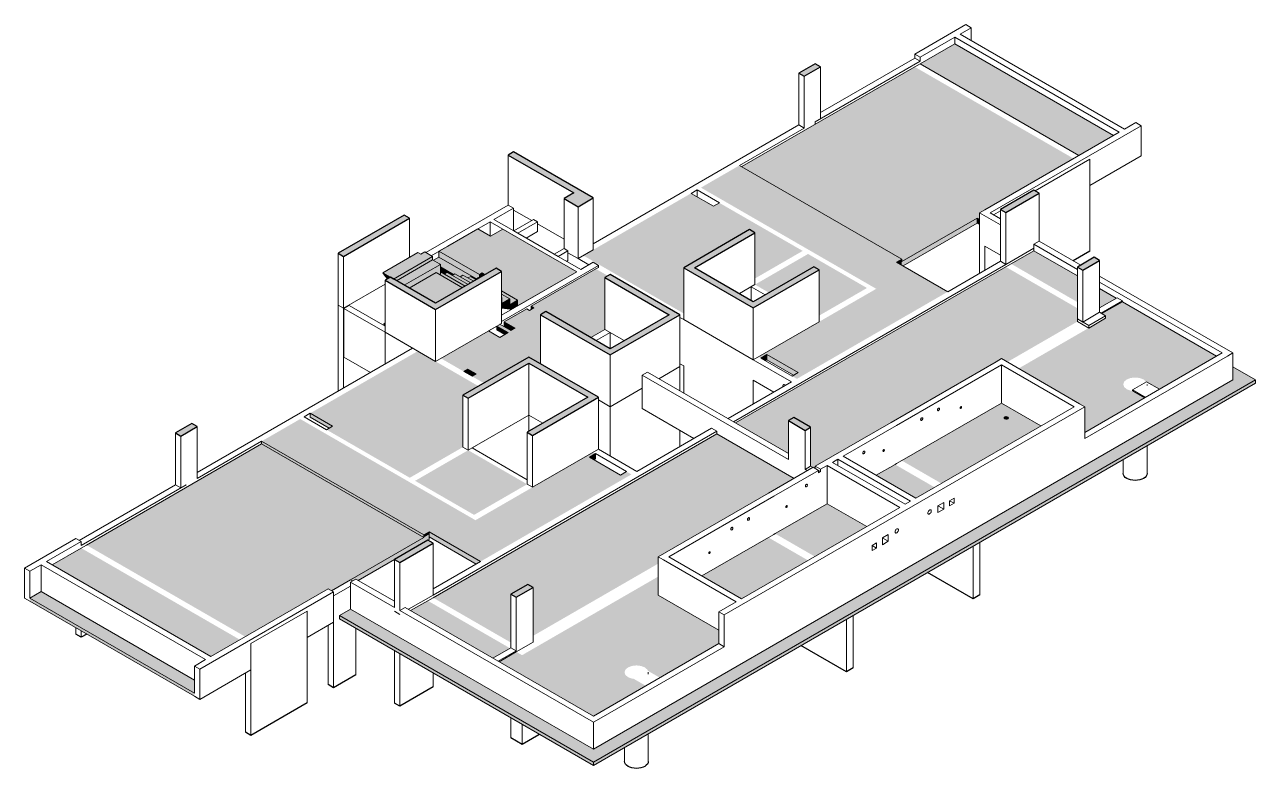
# Model space of a CAD drawing. Header units: centimetres. Extents: x -1475 to 26323, y -1238 to 84208.
# Drawn here: x -1475 to 1626, y 66944 to 68818 of the extents above; entities that cross this region are included whole.
import ezdxf

# ---------------------------------------------------------------- set-up
doc = ezdxf.new("R2010")
doc.units = ezdxf.units.CM
for name, color, linetype, lineweight in [('A-FLOR', 7, 'Continuous', 9), ('S-BEAM', 7, 'Continuous', 9), ('S-COLS', 7, 'Continuous', 9), ('S-STRS', 7, 'Continuous', 9)]:
    doc.layers.add(name, color=color, linetype=linetype, lineweight=lineweight)

msp = doc.modelspace()

# ---------------------------------------------------------------- hatches: boundary and pattern name
at = {"layer": 'A-FLOR', "true_color": 0xbfbfbf}
for points in [[(1181.05, 68488.04), (1268.37, 68538.46), (868.15, 68769.53), (780.82, 68719.11), (1107.86, 68530.29)], [(734.86, 68220.64), (925.07, 68330.45), (930.73, 68327.19), (930.73, 68343.52), (1167.61, 68480.28), (767.39, 68711.35), (331.81, 68459.87), (734.86, 68227.17)], [(470.76, 67925.27), (850.83, 68144.7), (721.43, 68219.41), (734.86, 68227.17), (326.15, 68463.14), (228.93, 68407), (670.51, 68152.05), (374.24, 67981), (380.07, 67977.62), (395.17, 67986.34), (473.57, 67941.07), (458.48, 67932.36), (470.41, 67925.47)], [(185.44, 68090), (185.44, 68205.31), (351.61, 68301.25), (365.04, 68293.49), (365.04, 68178.18), (485.25, 68247.58), (275.45, 68368.5), (260.62, 68359.93), (204.01, 68392.62), (-67.35, 68235.95), (175.54, 68095.71)], [(738.4, 68209.61), (925.07, 68317.39), (925.07, 68330.45), (734.86, 68220.64), (734.86, 68214.1), (732.74, 68212.88), (734.86, 68211.65)], [(930.73, 68314.13), (930.73, 68327.19), (925.07, 68330.45), (925.07, 68317.39)], [(526.97, 68084.69), (647.18, 68154.09), (498.69, 68239.82), (365.04, 68162.67), (400.24, 68142.35), (513.54, 68207.76), (526.97, 68199.82), (526.97, 68122.59)], [(732.74, 68212.88), (734.86, 68214.1), (734.86, 68227.17), (721.43, 68219.41), (731.33, 68213.7)], [(-318.18, 67914.54), (-204.88, 67979.96), (-175.19, 67962.81), (-175.19, 68086.92), (-161.66, 68094.62), (-48.45, 68029.26), (-13.26, 68049.58), (-13.26, 68180.41), (-5.64, 68184.8), (-35.89, 68202.27), (-199.23, 68107.96), (-192.16, 68103.88), (-202.76, 68097.75), (-209.83, 68101.84), (-266.87, 68068.63), (-239.53, 68052.85), (-250.14, 68046.72), (-277.72, 68062.64), (-285.15, 68058.35), (-256.86, 68042.02), (-278.08, 68029.78), (-306.36, 68046.11), (-426.21, 67976.91), (-368.93, 67943.84), (-358.33, 67949.97), (-337.11, 67937.72), (-347.72, 67931.6), (-321.56, 67916.49)], [(517.07, 67699.3), (517.07, 67705.43), (985.88, 67976.1), (1000.73, 67967.52), (1177.51, 68069.58), (1177.51, 68103.06), (997.2, 68207.16), (316.25, 67814.02), (449.19, 67737.6), (449.19, 67819.92), (462.62, 67827.68), (505.05, 67803.19), (505.05, 67705.02), (510.71, 67701.75), (511.77, 67702.36), (513.89, 67701.14)], [(-199.23, 68099.8), (-192.16, 68103.88), (-199.23, 68107.96), (-199.23, 68103.88)], [(-248.02, 68047.95), (-239.53, 68052.85), (-267.11, 68068.51), (-267.11, 68058.97), (-248.22, 68048.06)], [(-265.35, 68037.13), (-256.86, 68042.02), (-285.15, 68058.35), (-285.15, 68048.56), (-273.47, 68041.82)], [(-504.7, 67676.03), (-371.05, 67753.19), (-371.05, 67884.02), (-331.62, 67906.79), (-484.55, 67995.08), (-755.91, 67838.41), (-699.3, 67805.72), (-714.31, 67797.06), (-512.56, 67680.57)], [(391.39, 67971.09), (395.17, 67973.27), (395.17, 67986.34), (380.07, 67977.62), (387.67, 67973.24)], [(462.26, 67934.54), (473.57, 67941.07), (395.17, 67986.03), (395.23, 67973.24), (461.88, 67934.76)], [(-42.25, 66959.56), (1625.82, 67922.62), (1569.25, 67955.28), (1569.25, 67922.62), (-42.25, 66992.22), (-653.9, 67345.35), (-682.18, 67329.02), (-69.9, 66975.52)], [(-360.45, 67938.95), (-358.33, 67940.17), (-358.33, 67949.97), (-368.93, 67943.84)], [(-345.6, 67932.82), (-337.11, 67937.72), (-358.33, 67949.97), (-358.33, 67940.17), (-347.72, 67934.05)], [(-42.25, 66951.39), (1625.82, 67914.45), (1625.82, 67922.62), (-42.25, 66959.56)], [(-326.51, 67464.97), (53.56, 67684.4), (41.29, 67691.49), (26.2, 67682.78), (-52.21, 67728.04), (-37.12, 67736.76), (-42.96, 67740.13), (-339.23, 67569.07), (-780.82, 67824.02), (-878.05, 67767.89), (-469.7, 67532.13), (-456.26, 67539.88), (-339.23, 67472.32)], [(-707.78, 67800.83), (-699.3, 67805.72), (-755.91, 67838.41), (-755.91, 67828.61), (-714.31, 67804.6)], [(998.12, 67823.91), (1000.74, 67824.32), (1001.82, 67824.8), (1001.82, 67829.08), (999.48, 67829.86), (996.77, 67829.86), (994.42, 67829.08), (993.06, 67827.72), (993.06, 67826.15), (994.42, 67824.8), (996.77, 67824.02), (997.42, 67823.97)], [(1001.82, 67824.8), (1003.18, 67826.15), (1003.18, 67827.72), (1001.82, 67829.08), (1001.82, 67825.43)], [(-919.06, 67275.54), (-710.47, 67395.98), (-701.98, 67391.08), (-659.55, 67415.57), (-659.91, 67415.78), (-469.7, 67525.59), (-878.05, 67761.36), (-1319.28, 67506.61), (-1005.68, 67325.55)], [(-469.7, 67525.59), (-469.7, 67532.13), (-878.05, 67767.89), (-878.05, 67761.36), (-481.01, 67532.13)], [(-250.14, 67260.85), (-250.14, 67382.69), (-207.71, 67407.19), (-194.28, 67399.43), (-194.28, 67277.58), (121.09, 67459.66), (121.09, 67476.81), (463.33, 67674.4), (268.88, 67786.67), (-446.01, 67373.93), (-275.69, 67275.6)], [(-342.77, 67582.54), (-209.13, 67659.7), (-357.62, 67745.44), (-491.26, 67668.28), (-344.59, 67583.6)], [(-40.9, 67721.51), (-37.12, 67723.69), (-37.12, 67736.76), (-52.21, 67728.04), (-41.87, 67722.08)], [(-659.55, 67415.57), (-653.9, 67418.84), (-648.95, 67415.98), (-640.46, 67420.88), (-634.45, 67417.41), (-543.59, 67469.87), (-543.59, 67470.46), (-459.44, 67519.05), (-458.93, 67518.75), (-456.26, 67520.29), (-456.26, 67533.35), (-659.91, 67415.78)], [(-469.7, 67525.59), (-456.26, 67533.35), (-456.26, 67539.88), (-469.7, 67532.13)], [(-337.82, 67458.44), (-326.51, 67464.97), (-456.26, 67539.88), (-456.26, 67526.82), (-349.13, 67464.97)], [(-1005.68, 67225.53), (-932.5, 67267.79), (-1332.72, 67498.85), (-1405.91, 67456.6), (-1012.06, 67229.22)], [(-1047.4, 67133.68), (-1047.4, 67166.34), (-1433.48, 67389.24), (-1461.77, 67372.91), (-1075.69, 67150.01)], [(-1047.4, 67125.51), (-1047.4, 67133.68), (-1461.77, 67372.91), (-1461.77, 67364.74), (-1061.54, 67133.68)], [(-295.39, 67221.65), (-252.26, 67246.56), (-459.44, 67366.17), (-502.58, 67341.27), (-297.39, 67222.81)], [(-42.25, 66951.39), (-42.25, 66959.56), (-682.18, 67329.02), (-682.18, 67320.86), (-56.39, 66959.56)]]:
    msp.add_hatch(color=9, dxfattribs=at).paths.add_polyline_path(points, flags=0)
h = msp.add_hatch(color=9, dxfattribs=at)
h.paths.add_polyline_path([(1233.37, 68104.29), (1275.09, 68128.37), (1233.37, 68152.46), (1233.37, 68110.91)], flags=0)
h.paths.add_polyline_path([(1177.51, 68118.57), (1177.51, 68184.71), (1067.58, 68247.8), (1010.63, 68214.92), (1170.55, 68122.59)], flags=0)
h = msp.add_hatch(color=9, dxfattribs=at)
h.paths.add_polyline_path([(834.56, 67661.74), (1085.59, 67806.67), (985.88, 67864.24), (734.86, 67719.31), (831.48, 67663.53)], flags=0)
h.paths.add_polyline_path([(1195.89, 67790.34), (1346.51, 67877.3), (1316.03, 67894.85), (1311.34, 67895.39), (1301.61, 67899.14), (1295.08, 67904.84), (1292.82, 67911.39), (1295.1, 67918.02), (1301.61, 67923.64), (1311.34, 67927.39), (1323.51, 67928.63), (1334.3, 67927.39), (1344.03, 67923.64), (1350.65, 67917.7), (1350.89, 67917.35), (1351.49, 67917.7), (1383.98, 67898.94), (1528.23, 67982.22), (1290.65, 68119.39), (1239.03, 68089.59), (1248.22, 68084.09), (1248.22, 68077.75), (1029.02, 67951.19), (1195.89, 67854.85), (1195.89, 67814.6)], flags=0)
h.paths.add_polyline_path([(998.12, 67823.91), (995.5, 67824.32), (993.58, 67825.43), (992.88, 67826.94), (993.58, 67828.45), (995.5, 67829.56), (998.12, 67829.96), (1000.74, 67829.56), (1002.66, 67828.45), (1003.36, 67826.94), (1002.66, 67825.43), (1000.74, 67824.32), (999.48, 67824.02)], flags=0)
h = msp.add_hatch(color=9, dxfattribs=at)
h.paths.add_polyline_path([(826.08, 67603.77), (827.49, 67604.59), (827.49, 67606.22), (826.08, 67605.41), (826.08, 67604.59)], flags=0)
h.paths.add_polyline_path([(770.22, 67624.59), (817.59, 67651.95), (717.89, 67709.51), (670.51, 67682.16), (769.03, 67625.28)], flags=0)
h = msp.add_hatch(color=9, dxfattribs=at)
h.paths.add_polyline_path([(515.66, 67477.62), (646.47, 67553.15), (546.77, 67610.71), (415.96, 67535.19), (498.84, 67487.33)], flags=0)
h.paths.add_polyline_path([(686.07, 67522.94), (687.48, 67523.75), (687.48, 67525.39), (686.07, 67524.57), (686.07, 67523.59)], flags=0)
h = msp.add_hatch(color=9, dxfattribs=at)
h.paths.add_polyline_path([(-42.25, 67075.5), (89.98, 67151.84), (59.61, 67169.38), (54.81, 67169.93), (45.08, 67173.68), (38.57, 67179.3), (36.29, 67185.93), (38.57, 67192.56), (45.08, 67198.18), (54.81, 67201.93), (66.29, 67203.25), (77.77, 67201.93), (87.5, 67198.18), (94.01, 67192.56), (94.96, 67189.79), (125.33, 67172.26), (274.16, 67258.18), (274.16, 67292.09), (121.09, 67380.46), (121.09, 67427), (-221.85, 67229), (-236.7, 67237.57), (-279.84, 67212.67), (-69.9, 67091.46)], flags=0)
h.paths.add_polyline_path([(331.1, 67371.07), (498.69, 67467.83), (398.99, 67525.39), (231.4, 67428.63), (324.5, 67374.89)], flags=0)
at = {"layer": 'S-COLS', "true_color": 0x8080ff}
for points in [[(488.79, 68687.86), (529.8, 68711.54), (516.04, 68719.11), (475.35, 68695.62)], [(-80.79, 68359.02), (-42.6, 68381.06), (-243.07, 68496.8), (-256.5, 68489.04), (-91.39, 68393.72), (-116.14, 68379.43), (-83.97, 68360.85)], [(997.2, 68344.52), (1081.34, 68393.1), (1067.58, 68400.67), (983.76, 68352.28), (993.79, 68346.49)], [(-671.57, 68233.89), (-505.4, 68329.83), (-518.84, 68337.58), (-685.01, 68241.64)], [(360.8, 68104.07), (526.97, 68200), (513.54, 68207.76), (360.8, 68119.58), (212.31, 68205.31), (365.04, 68293.49), (351.61, 68301.25), (185.44, 68205.31), (355.14, 68107.33)], [(1190.94, 68199.19), (1233.37, 68223.68), (1219.94, 68231.44), (1177.51, 68206.94)], [(-439.64, 68099.98), (-273.47, 68195.92), (-286.91, 68203.68), (-439.64, 68115.5), (-553.49, 68181.22), (-566.92, 68173.47), (-453.08, 68107.74)], [(0.18, 67985.67), (175.54, 68086.92), (0.18, 68188.16), (-13.26, 68180.41), (148.67, 68086.92), (0.18, 68001.19), (-161.75, 68094.68), (-175.19, 68086.92), (-13.26, 67993.43)], [(-195.69, 67782.77), (-29.52, 67878.71), (-204.88, 67979.96), (-371.05, 67884.02), (-357.62, 67876.26), (-204.88, 67964.44), (-56.39, 67878.71), (-209.13, 67790.53), (-204.88, 67788.08)], [(491.62, 67795.43), (505.05, 67803.19), (462.62, 67827.68), (449.19, 67819.92), (462.62, 67812.17)], [(-1081.7, 67781.14), (-1040.68, 67804.82), (-1054.12, 67812.58), (-1095.13, 67788.9)], [(-530.15, 67462.71), (-446.01, 67511.29), (-459.44, 67519.05), (-543.59, 67470.46), (-543.07, 67470.17)], [(-236.7, 67374.93), (-194.28, 67399.43), (-207.71, 67407.19), (-250.14, 67382.69), (-246.28, 67380.46)]]:
    msp.add_hatch(color=171, dxfattribs=at).paths.add_polyline_path(points, flags=0)
at = {"layer": 'S-STRS', "true_color": 0xff8040}
for points in [[(-233.17, 68108.78), (-83.97, 68194.92), (-270.65, 68302.69), (-301.4, 68284.94), (-333.22, 68303.31), (-431.16, 68246.76), (-329.34, 68187.98), (-322.26, 68192.06), (-314.65, 68187.66), (-286.91, 68203.68), (-273.47, 68195.92), (-273.47, 68146.74), (-233.17, 68123.47), (-233.17, 68113.42)], [(-538.48, 68172.56), (-447.42, 68225.13), (-447.42, 68233.48), (-545.71, 68176.73), (-540.05, 68173.47)], [(-518.68, 68161.13), (-427.62, 68213.7), (-447.42, 68225.13), (-538.48, 68172.56), (-520.89, 68162.41)], [(-338.53, 68176.14), (-336.41, 68177.36), (-431.16, 68232.07), (-445.3, 68223.9), (-427.62, 68213.7), (-427.62, 68207.16), (-394.39, 68187.98), (-390.85, 68190.02), (-378.13, 68182.67), (-371.05, 68186.75), (-358.33, 68179.4), (-351.26, 68183.49), (-342.06, 68178.18)], [(-336.41, 68177.36), (-331.46, 68180.22), (-329.34, 68179.18), (-329.34, 68187.98), (-431.16, 68246.76), (-431.16, 68232.07), (-337.82, 68178.18)], [(-565.51, 68182.86), (-565.51, 68188.16), (-572.65, 68192.29), (-566.92, 68184.73)], [(-505.95, 68153.78), (-438.23, 68192.88), (-429.74, 68187.98), (-427.62, 68189.2), (-427.62, 68213.7), (-518.68, 68161.13)], [(-439.64, 68115.5), (-371.92, 68154.59), (-438.23, 68192.88), (-505.95, 68153.78), (-451.94, 68122.59)], [(-371.92, 68154.59), (-364.85, 68158.68), (-427.62, 68194.7), (-427.62, 68189.2), (-429.74, 68187.98), (-374.25, 68155.94)], [(-397.92, 68185.94), (-394.39, 68187.98), (-427.62, 68207.16), (-427.62, 68194.92), (-417.72, 68189.2), (-410.65, 68193.28), (-399.34, 68186.75)], [(-364.85, 68158.68), (-357.78, 68162.76), (-410.65, 68193.28), (-417.72, 68189.2), (-374.25, 68164.1)], [(-329.34, 68179.18), (-322.26, 68183.49), (-322.26, 68192.06), (-329.34, 68187.98), (-329.34, 68179.89)], [(-322.26, 68183.27), (-314.65, 68187.66), (-322.26, 68192.06), (-322.26, 68183.49)], [(-560.99, 68176.89), (-553.49, 68181.22), (-565.51, 68188.16), (-565.51, 68182.86), (-564.27, 68181.22)], [(-357.78, 68162.76), (-350.71, 68166.84), (-390.85, 68190.02), (-397.92, 68185.94), (-374.25, 68172.27)], [(-272.77, 68103.66), (-272.77, 68130.01), (-273.47, 68129.6), (-273.47, 68103.78)], [(-252.97, 68100.39), (-252.97, 68126.74), (-272.77, 68115.31), (-272.77, 68103.66), (-256.5, 68100.98)], [(-248.86, 68099.72), (-233.17, 68108.78), (-233.17, 68123.47), (-252.97, 68112.04), (-252.97, 68100.39)], [(-566.92, 68062.24), (-567.26, 68065.31), (-569.75, 68063.87), (-567.26, 68062.43)], [(-566.92, 68058.15), (-567.26, 68062.43), (-569.75, 68063.87), (-569.75, 68059.79), (-567.26, 68058.35)]]:
    msp.add_hatch(color=11, dxfattribs=at).paths.add_polyline_path(points, flags=0)
at = {"layer": 'S-STRS', "true_color": 0xff80ff}
for points in [[(-565.51, 68188.16), (-477.12, 68239.2), (-484.26, 68243.32), (-572.65, 68192.29), (-566.92, 68188.98)], [(-545.71, 68176.73), (-447.76, 68233.67), (-467.22, 68244.91), (-565.51, 68188.16), (-553.49, 68181.22)]]:
    msp.add_hatch(color=211, dxfattribs=at).paths.add_polyline_path(points, flags=0)
at = {"layer": 'S-STRS', "true_color": 0xff8040}
h = msp.add_hatch(color=11, dxfattribs=at)
h.paths.add_polyline_path([(-273.47, 68129.6), (-272.77, 68130.01), (-273.47, 68130.41)], flags=0)
h.paths.add_polyline_path([(-350.71, 68166.84), (-343.64, 68170.92), (-371.05, 68186.75), (-378.13, 68182.67), (-351.96, 68167.56)], flags=0)
h = msp.add_hatch(color=11, dxfattribs=at)
h.paths.add_polyline_path([(-272.77, 68115.31), (-252.97, 68126.74), (-273.47, 68138.58), (-273.47, 68130.41), (-272.77, 68130.01), (-272.77, 68122.59)], flags=0)
h.paths.add_polyline_path([(-343.64, 68170.92), (-336.57, 68175.01), (-351.26, 68183.49), (-358.33, 68179.4), (-351.96, 68175.73)], flags=0)
h = msp.add_hatch(color=11, dxfattribs=at)
h.paths.add_polyline_path([(-252.97, 68112.04), (-233.17, 68123.47), (-273.47, 68146.74), (-273.47, 68138.58), (-252.97, 68126.74), (-252.97, 68122.59)], flags=0)
h.paths.add_polyline_path([(-336.57, 68175.01), (-329.5, 68179.09), (-331.46, 68180.22), (-338.53, 68176.14)], flags=0)

# ---------------------------------------------------------------- linework, layer by layer
at = {"layer": 'A-FLOR'}
for p, q in [((868.15, 68769.53), (780.82, 68719.11)), ((1268.37, 68538.46), (868.15, 68769.53)), ((767.39, 68711.35), (331.81, 68459.87)), ((734.86, 68227.17), (326.15, 68463.14)), ((260.62, 68359.93), (204.01, 68392.62)), ((275.64, 68368.6), (260.62, 68359.93)), ((734.86, 68220.64), (925.07, 68330.45)), ((925.07, 68317.39), (738.4, 68209.61)), ((925.07, 68330.45), (930.73, 68327.19)), ((925.07, 68330.45), (925.07, 68317.39)), ((930.73, 68314.13), (925.07, 68317.39)), ((930.73, 68327.19), (930.73, 68314.13)), ((721.43, 68219.41), (734.86, 68227.17)), ((734.86, 68220.64), (734.86, 68227.17)), ((1067.91, 68247.99), (1010.63, 68214.92)), ((1177.51, 68184.71), (1067.91, 68247.99)), ((-35.89, 68202.27), (-199.23, 68107.96)), ((997.2, 68207.16), (316.25, 67814.02)), ((850.83, 68144.7), (721.43, 68219.41)), ((1275.09, 68128.37), (1233.37, 68152.46)), ((-209.83, 68101.84), (-267.11, 68068.77)), ((-202.76, 68097.75), (-209.83, 68101.84)), ((-192.16, 68103.88), (-202.76, 68097.75)), ((-199.23, 68107.96), (-192.16, 68103.88)), ((-199.23, 68099.8), (-199.23, 68107.96)), ((1290.65, 68119.39), (1239.03, 68089.59)), ((1528.23, 67982.22), (1290.65, 68119.39)), ((-267.11, 68068.77), (-239.53, 68052.85)), ((-267.11, 68058.97), (-267.11, 68068.77)), ((1248.22, 68077.75), (1205.79, 68053.25)), ((-278.08, 68029.78), (-306.36, 68046.11)), ((-285.15, 68058.35), (-256.86, 68042.02)), ((-285.15, 68048.56), (-285.15, 68058.35)), ((-265.35, 68037.13), (-285.15, 68048.56)), ((-256.86, 68042.02), (-278.08, 68029.78)), ((-250.14, 68046.72), (-277.72, 68062.64)), ((-248.02, 68047.95), (-267.11, 68058.97)), ((-239.53, 68052.85), (-250.14, 68046.72)), ((-48.45, 68029.26), (-13.26, 68049.58)), ((380.07, 67977.62), (395.17, 67986.34)), ((395.17, 67986.34), (473.57, 67941.07)), ((395.17, 67986.34), (395.17, 67973.27)), ((-368.93, 67943.84), (-358.33, 67949.97)), ((-358.33, 67949.97), (-337.11, 67937.72)), ((-358.33, 67949.97), (-358.33, 67940.17)), ((395.17, 67973.27), (391.39, 67971.09)), ((462.26, 67934.54), (395.17, 67973.27)), ((1625.82, 67922.62), (1569.25, 67955.28)), ((-358.33, 67940.17), (-360.45, 67938.95)), ((-345.6, 67932.82), (-358.33, 67940.17)), ((-337.11, 67937.72), (-347.72, 67931.6)), ((-42.25, 66959.56), (1625.82, 67922.62)), ((1569.25, 67922.62), (-42.25, 66992.22)), ((1625.82, 67914.45), (-42.25, 66951.39)), ((473.57, 67941.07), (458.48, 67932.36)), ((1625.82, 67922.62), (1625.82, 67914.45)), ((1346.51, 67877.3), (1316.87, 67894.41)), ((985.88, 67864.24), (734.86, 67719.31)), ((1085.59, 67806.67), (985.88, 67864.24)), ((-755.91, 67838.41), (-699.3, 67805.72)), ((-755.91, 67828.61), (-755.91, 67838.41)), ((-707.78, 67800.83), (-755.91, 67828.61)), ((-699.3, 67805.72), (-714.31, 67797.06)), ((-878.05, 67761.36), (-1319.28, 67506.61)), ((-878.05, 67767.89), (-469.7, 67532.13)), ((-878.05, 67761.36), (-878.05, 67767.89)), ((-878.05, 67761.36), (-469.7, 67525.59)), ((268.88, 67786.67), (-446.01, 67373.93)), ((463.33, 67674.4), (268.88, 67786.67)), ((-52.21, 67728.04), (-37.12, 67736.76)), ((26.2, 67682.78), (-52.21, 67728.04)), ((-37.12, 67736.76), (-37.12, 67723.69)), ((-37.12, 67723.69), (-40.9, 67721.51)), ((717.89, 67709.51), (670.51, 67682.16)), ((41.29, 67691.49), (26.2, 67682.78)), ((546.77, 67610.71), (415.96, 67535.19)), ((646.47, 67553.15), (546.77, 67610.71)), ((-659.91, 67415.78), (-469.7, 67525.59)), ((-469.7, 67532.13), (-456.26, 67539.88)), ((-469.7, 67532.13), (-469.7, 67525.59)), ((-456.26, 67520.29), (-458.93, 67518.75)), ((-456.26, 67520.29), (-456.26, 67539.88)), ((-456.26, 67539.88), (-326.51, 67464.97)), ((-337.82, 67458.44), (-456.26, 67526.82)), ((398.99, 67525.39), (231.4, 67428.63)), ((-1332.72, 67498.85), (-1405.91, 67456.6)), ((-543.59, 67469.87), (-634.45, 67417.41)), ((-1433.48, 67389.24), (-1461.77, 67372.91)), ((-1047.4, 67166.34), (-1433.48, 67389.24)), ((-659.55, 67415.57), (-659.91, 67415.78)), ((-1461.77, 67372.91), (-1047.4, 67133.68)), ((-1047.4, 67125.51), (-1461.77, 67364.74)), ((-459.44, 67366.17), (-502.58, 67341.27)), ((274.16, 67292.09), (121.09, 67380.46)), ((-653.9, 67345.35), (-682.18, 67329.02)), ((-682.18, 67329.02), (-42.25, 66959.56)), ((-682.18, 67329.02), (-682.18, 67320.86)), ((-42.25, 66992.22), (-653.9, 67345.35)), ((-42.25, 66951.39), (-682.18, 67320.86)), ((-236.7, 67237.57), (-279.84, 67212.67)), ((-42.25, 66959.56), (-42.25, 66951.39))]:
    msp.add_line(p, q, dxfattribs=at)
for points in [[(994.42, 67824.8, 0), (993.58, 67825.43, 0), (993.06, 67826.15, 0), (992.88, 67826.94, 0), (993.06, 67827.72, 0), (993.58, 67828.45, 0), (994.42, 67829.08, 0), (995.5, 67829.56, 0), (996.77, 67829.86, 0), (998.12, 67829.96, 0), (999.48, 67829.86, 0), (1000.74, 67829.56, 0), (1001.82, 67829.08, 0)], [(1001.82, 67829.08, 0), (1002.66, 67828.45, 0), (1003.18, 67827.72, 0), (1003.36, 67826.94, 0), (1003.18, 67826.15, 0), (1002.66, 67825.43, 0), (1001.82, 67824.8, 0), (1000.74, 67824.32, 0), (999.48, 67824.02, 0), (998.12, 67823.91, 0), (996.77, 67824.02, 0), (995.5, 67824.32, 0), (994.42, 67824.8, 0)]]:
    msp.add_polyline3d(points, dxfattribs=at)
at = {"layer": 'S-BEAM'}
for p, q in [((896.43, 68817.7), (767.39, 68743.19)), ((896.43, 68817.7), (909.87, 68809.94)), ((780.82, 68735.44), (868.15, 68785.86)), ((868.15, 68785.86), (1282.51, 68546.62)), ((868.15, 68785.86), (868.15, 68769.53)), ((881.59, 68793.61), (909.87, 68809.94)), ((1295.95, 68554.38), (881.59, 68793.61)), ((909.87, 68809.94), (909.87, 68777.28)), ((767.39, 68743.19), (767.39, 68733.4)), ((780.82, 68735.44), (767.39, 68743.19)), ((780.82, 68719.11), (767.39, 68711.35)), ((780.82, 68725.64), (780.82, 68735.44)), ((1181.05, 68488.04), (780.82, 68719.11)), ((475.35, 68564.79), (-42.6, 68265.75)), ((1324.23, 68570.71), (1295.95, 68554.38)), ((1324.23, 68570.71), (1337.67, 68562.95)), ((326.15, 68463.14), (488.79, 68557.03)), ((1282.51, 68546.62), (944.16, 68351.28)), ((957.6, 68343.52), (1337.67, 68562.95)), ((1337.67, 68562.95), (1337.67, 68487.02)), ((1070.9, 68399.13), (1208.62, 68478.65)), ((1208.62, 68412.51), (1337.67, 68487.02)), ((1208.62, 68478.65), (1208.62, 68412.51)), ((204.01, 68392.62), (219.03, 68401.29)), ((219.03, 68401.29), (275.64, 68368.6)), ((219.03, 68401.29), (219.03, 68383.95)), ((-256.5, 68363.12), (-464.23, 68243.18)), ((-292.57, 68326.78), (-243.07, 68355.36)), ((-243.07, 68355.36), (-256.5, 68363.12)), ((-243.07, 68350.46), (-243.07, 68355.36)), ((-243.07, 68299.02), (-243.07, 68350.46)), ((944.16, 68351.28), (930.73, 68343.52)), ((966.08, 68338.62), (983.76, 68348.83)), ((-450.8, 68235.43), (-302.47, 68321.07)), ((-302.47, 68321.07), (-83.97, 68194.92)), ((-302.47, 68321.07), (-302.47, 68285.55)), ((-242.71, 68298), (-292.57, 68326.78)), ((-193.22, 68326.58), (-242.71, 68298)), ((-232.82, 68292.28), (-183.32, 68320.86)), ((-183.32, 68320.86), (-193.22, 68326.58)), ((-183.32, 68315.96), (-183.32, 68320.86)), ((-183.32, 68296.37), (-183.32, 68315.96)), ((930.73, 68343.52), (983.76, 68312.9)), ((930.73, 68343.52), (930.73, 68333.72)), ((983.76, 68328.41), (957.6, 68343.52)), ((-243.78, 68298.61), (-243.07, 68299.02)), ((-232.82, 68292.28), (-242.71, 68298)), ((-242.71, 68298), (-232.82, 68292.28)), ((-140.89, 68239.21), (-232.82, 68292.28)), ((-211.6, 68280.04), (-183.32, 68296.37)), ((-116.14, 68253.5), (-140.89, 68239.21)), ((-106.24, 68247.79), (-116.14, 68253.5)), ((983.76, 68236.97), (944.16, 68259.83)), ((1067.91, 68264.32), (1081.34, 68272.08)), ((1067.91, 68264.32), (1177.51, 68201.04)), ((1067.91, 68247.99), (1067.91, 68264.32)), ((1185.83, 68211.75), (1081.34, 68272.08)), ((-130.99, 68233.5), (-140.89, 68239.21)), ((-140.89, 68239.21), (-130.99, 68233.5)), ((-130.99, 68233.5), (-106.24, 68247.79)), ((-74.07, 68200.63), (-130.99, 68233.5)), ((-109.78, 68221.25), (-106.24, 68223.29)), ((-106.24, 68223.29), (-106.24, 68247.79)), ((-80.79, 68228.19), (-53.56, 68212.47)), ((-273.47, 68069.99), (-29.17, 68211.04)), ((-83.97, 68194.92), (-273.47, 68085.51)), ((-42.6, 68218.8), (-74.07, 68200.63)), ((-42.6, 68218.8), (-29.17, 68211.04)), ((-35.89, 68202.27), (-29.17, 68206.14)), ((-29.17, 68211.04), (-29.17, 68206.14)), ((310.6, 67817.29), (997.2, 68213.7)), ((983.76, 68221.45), (850.83, 68144.7)), ((1010.63, 68214.92), (997.2, 68207.16)), ((1569.25, 67990.38), (1233.37, 68184.3)), ((1233.37, 68168.79), (1542.38, 67990.38)), ((355.14, 68122.84), (355.14, 68156.95)), ((355.14, 68156.95), (390.34, 68136.63)), ((1277.21, 68129.6), (1233.37, 68104.29)), ((1277.21, 68129.6), (1290.65, 68121.84)), ((-670.68, 68102.54), (-657.24, 68110.3)), ((-670.68, 67980.07), (-670.68, 68102.54)), ((-670.68, 68102.54), (-566.92, 68042.64)), ((-566.92, 68058.15), (-657.24, 68110.3)), ((1236.91, 68090.81), (1290.65, 68121.84)), ((1290.65, 68121.84), (1290.65, 68119.39)), ((-273.47, 68069.99), (-273.47, 68065.09)), ((175.54, 68080.2), (185.44, 68074.48)), ((1205.79, 68053.25), (1177.51, 68069.58)), ((-566.92, 67963.03), (-566.92, 68042.64)), ((-13.26, 68049.58), (-48.45, 68029.26)), ((-35.02, 68021.51), (0.18, 68041.82)), ((0.18, 68041.82), (-13.26, 68049.58)), ((0.18, 68001.19), (0.18, 68041.82)), ((-497.98, 68002.84), (-1040.68, 67689.51)), ((-604.05, 67941.6), (-670.68, 67980.07)), ((-484.54, 67995.08), (-497.98, 68002.84)), ((458.48, 67932.36), (380.07, 67977.62)), ((985.88, 67976.1), (972.45, 67968.34)), ((1182.46, 67862.6), (985.88, 67976.1)), ((1542.38, 67990.38), (1195.89, 67790.34)), ((1195.89, 67774.83), (1555.81, 67982.63)), ((1555.81, 67982.63), (1569.25, 67990.38)), ((1569.25, 67922.62), (1569.25, 67990.38)), ((-347.72, 67931.6), (-368.93, 67943.84)), ((185.44, 67957.72), (175.54, 67963.44)), ((360.8, 67973.24), (457.32, 67917.51)), ((972.45, 67968.34), (707.99, 67815.65)), ((721.43, 67807.9), (985.88, 67960.58)), ((985.88, 67960.58), (1169.02, 67854.85)), ((985.88, 67864.24), (985.88, 67960.58)), ((94.58, 67942.01), (81.14, 67934.25)), ((81.14, 67934.25), (449.19, 67721.76)), ((81.14, 67934.25), (81.14, 67850.15)), ((449.19, 67737.27), (94.58, 67942.01)), ((457.32, 67917.51), (297.16, 67825.04)), ((412.77, 67891.79), (360.8, 67921.8)), ((1351.49, 67917.7), (1316.13, 67897.29)), ((1383.98, 67898.94), (1351.49, 67917.7)), ((1316.13, 67897.29), (1348.63, 67878.52)), ((1316.13, 67897.29), (1316.13, 67894.84)), ((287.59, 67330.44), (1195.89, 67854.85)), ((1169.02, 67854.85), (770.22, 67624.59)), ((1195.89, 67854.85), (1182.46, 67862.6)), ((1195.89, 67774.83), (1195.89, 67854.85)), ((-770.92, 67829.74), (-755.91, 67838.41)), ((-714.31, 67797.06), (-770.92, 67829.74)), ((210.89, 67775.24), (81.14, 67850.15)), ((-446.01, 67380.46), (268.88, 67793.2)), ((255.44, 67800.96), (67, 67692.16)), ((268.88, 67793.2), (255.44, 67800.96)), ((268.88, 67786.67), (268.88, 67793.2)), ((707.99, 67815.65), (517.07, 67705.43)), ((587.08, 67730.33), (721.43, 67807.9)), ((-1040.68, 67673.99), (-878.05, 67767.89)), ((-209.13, 67671.13), (-347.72, 67751.15)), ((-37.12, 67736.76), (41.29, 67691.49)), ((67, 67692.16), (-29.52, 67747.89)), ((770.22, 67624.59), (587.08, 67730.33)), ((511.77, 67702.36), (398.99, 67637.25)), ((491.62, 67697.26), (505.05, 67705.02)), ((491.62, 67697.26), (497.27, 67694)), ((510.71, 67701.75), (505.05, 67705.02)), ((525.2, 67694.61), (511.77, 67702.36)), ((517.07, 67705.43), (530.5, 67697.67)), ((517.07, 67699.3), (517.07, 67705.43)), ((530.5, 67697.67), (546.77, 67707.06)), ((530.5, 67697.67), (530.5, 67691.55)), ((546.77, 67707.06), (729.91, 67601.32)), ((546.77, 67707.06), (546.77, 67610.71)), ((560.21, 67714.82), (573.64, 67722.57)), ((743.35, 67609.08), (560.21, 67714.82)), ((573.64, 67722.57), (756.78, 67616.84)), ((573.64, 67722.57), (573.64, 67707.06)), ((717.89, 67709.51), (721.43, 67711.55)), ((721.43, 67711.55), (734.86, 67719.31)), ((412.42, 67629.49), (525.2, 67694.61)), ((525.2, 67688.48), (525.2, 67694.61)), ((530.5, 67691.55), (525.2, 67694.61)), ((530.5, 67691.55), (525.2, 67688.48)), ((398.99, 67637.25), (121.09, 67476.81)), ((147.96, 67476.81), (412.42, 67629.49)), ((756.78, 67616.84), (743.35, 67609.08)), ((826.08, 67605.41), (840.93, 67613.98)), ((826.08, 67588.26), (826.08, 67605.41)), ((826.08, 67603.77), (827.49, 67604.59)), ((827.49, 67604.59), (827.49, 67606.22)), ((840.93, 67596.83), (827.49, 67604.59)), ((840.93, 67613.98), (840.93, 67596.83)), ((855.42, 67618.27), (866.74, 67624.8)), ((855.42, 67605.2), (855.42, 67618.27)), ((866.74, 67611.73), (855.42, 67618.27)), ((866.74, 67611.73), (855.42, 67605.2)), ((866.74, 67624.8), (866.74, 67611.73)), ((729.91, 67601.32), (331.1, 67371.07)), ((840.93, 67596.83), (826.08, 67588.26)), ((-1346.15, 67522.94), (-1475.2, 67448.44)), ((-1420.05, 67464.77), (-1332.72, 67515.18)), ((-1346.15, 67522.94), (-1332.72, 67515.18)), ((-1332.72, 67515.18), (-1332.72, 67505.39)), ((398.99, 67525.39), (412.42, 67533.15)), ((412.42, 67533.15), (415.96, 67535.19)), ((660.26, 67505.59), (671.57, 67512.12)), ((671.57, 67512.12), (671.57, 67499.06)), ((686.07, 67524.57), (700.92, 67533.14)), ((686.07, 67507.42), (686.07, 67524.57)), ((686.07, 67522.94), (687.48, 67523.75)), ((700.92, 67516), (686.07, 67507.42)), ((687.48, 67523.75), (687.48, 67525.45)), ((700.92, 67516), (687.48, 67523.75)), ((700.92, 67533.14), (700.92, 67516)), ((-1319.28, 67506.61), (-1332.72, 67498.85)), ((660.26, 67492.52), (660.26, 67505.59)), ((671.57, 67499.06), (660.26, 67505.59)), ((671.57, 67499.06), (660.26, 67492.52)), ((-1475.2, 67448.44), (-1475.2, 67372.5)), ((-1461.77, 67440.68), (-1475.2, 67448.44)), ((-1461.77, 67440.68), (-1433.48, 67457.01)), ((-1433.48, 67457.01), (-1019.12, 67217.77)), ((-1433.48, 67457.01), (-1433.48, 67389.24)), ((-1005.68, 67225.53), (-1420.05, 67464.77)), ((-326.51, 67464.97), (-446.01, 67395.98)), ((121.09, 67476.81), (134.53, 67469.05)), ((121.09, 67380.46), (121.09, 67476.81)), ((134.53, 67469.05), (317.67, 67363.32)), ((331.1, 67371.07), (147.96, 67476.81)), ((-1461.77, 67372.91), (-1461.77, 67440.68)), ((-653.9, 67413.12), (-640.46, 67420.88)), ((-543.59, 67364.95), (-640.46, 67420.88)), ((-1033.97, 67193.69), (-697.03, 67388.22)), ((-710.47, 67395.98), (-1005.68, 67225.53)), ((-710.47, 67395.98), (-697.03, 67388.22)), ((-697.03, 67388.22), (-697.03, 67378.42)), ((-653.9, 67345.35), (-653.9, 67413.12)), ((-653.9, 67413.12), (-543.59, 67349.43)), ((-1475.2, 67372.5), (-1461.77, 67364.74)), ((-697.03, 67378.42), (-697.03, 67312.28)), ((-446.01, 67373.93), (-459.44, 67366.17)), ((317.67, 67363.32), (274.16, 67338.19)), ((-904.92, 67258.4), (-763.5, 67340.05)), ((-763.5, 67340.05), (-763.5, 67273.91)), ((-530.15, 67341.68), (-516.72, 67349.43)), ((-530.15, 67341.68), (-42.25, 67059.99)), ((-42.25, 67075.5), (-516.72, 67349.43)), ((274.16, 67338.19), (274.16, 67258.18)), ((287.59, 67330.44), (274.16, 67338.19)), ((287.59, 67250.42), (287.59, 67330.44)), ((-763.5, 67273.91), (-697.03, 67312.28)), ((-904.92, 67192.26), (-904.92, 67258.4)), ((-250.14, 67247.78), (-295.39, 67221.65)), ((-281.96, 67213.9), (-236.7, 67240.02)), ((-236.7, 67240.02), (-250.14, 67247.78)), ((274.16, 67258.18), (-42.25, 67075.5)), ((-28.81, 67067.74), (287.59, 67250.42)), ((287.59, 67250.42), (274.16, 67258.18)), ((-1019.12, 67217.77), (-1047.4, 67201.44)), ((-1047.4, 67201.44), (-1047.4, 67133.68)), ((-1033.97, 67193.69), (-1047.4, 67201.44)), ((-1033.97, 67117.75), (-1033.97, 67193.69)), ((-1033.97, 67117.75), (-904.92, 67192.26)), ((-1047.4, 67125.51), (-1033.97, 67117.75)), ((-42.25, 67059.99), (-28.81, 67067.74)), ((-42.25, 67059.99), (-42.25, 66992.22))]:
    msp.add_line(p, q, dxfattribs=at)
for points in [[(435.31, 67904.83, 0), (435.17, 67905.45, 0), (434.99, 67907.14, 0), (435.17, 67908.62, 0), (435.7, 67909.79, 0), (436.54, 67910.57, 0), (437.64, 67910.91, 0), (438.92, 67910.78, 0), (440.29, 67910.2, 0)], [(440.29, 67910.2, 0), (441.66, 67909.2, 0), (441.98, 67908.9, 0)], [(827.22, 67845.3, 0), (826.53, 67845.01, 0), (825.89, 67844.94, 0), (825.34, 67845.11, 0), (824.92, 67845.5, 0), (824.66, 67846.09, 0), (824.57, 67846.83, 0), (824.66, 67847.68, 0), (824.92, 67848.57, 0), (825.34, 67849.44, 0), (825.89, 67850.25, 0), (826.53, 67850.92, 0), (827.22, 67851.42, 0)], [(827.22, 67851.42, 0), (827.91, 67851.72, 0), (828.55, 67851.78, 0), (829.09, 67851.61, 0), (829.52, 67851.22, 0), (829.78, 67850.63, 0), (829.87, 67849.89, 0), (829.78, 67849.05, 0), (829.52, 67848.16, 0), (829.09, 67847.28, 0), (828.55, 67846.48, 0), (827.91, 67845.8, 0), (827.22, 67845.3, 0)], [(883.7, 67850.96, 0), (883.24, 67850.77, 0), (882.82, 67850.73, 0), (882.45, 67850.84, 0), (882.17, 67851.1, 0), (881.99, 67851.49, 0), (881.93, 67851.99, 0), (881.99, 67852.55, 0), (882.17, 67853.14, 0), (882.45, 67853.73, 0), (882.82, 67854.26, 0), (883.24, 67854.71, 0), (883.7, 67855.05, 0)], [(883.7, 67855.05, 0), (884.16, 67855.24, 0), (884.59, 67855.28, 0), (884.95, 67855.17, 0), (885.23, 67854.91, 0), (885.41, 67854.52, 0), (885.47, 67854.03, 0), (885.41, 67853.46, 0), (885.23, 67852.87, 0), (884.95, 67852.28, 0), (884.59, 67851.75, 0), (884.16, 67851.3, 0), (883.7, 67850.96, 0)], [(785.04, 67820.95, 0), (784.35, 67820.65, 0), (783.71, 67820.59, 0), (783.16, 67820.76, 0), (782.74, 67821.15, 0), (782.48, 67821.74, 0), (782.39, 67822.48, 0), (782.48, 67823.32, 0), (782.74, 67824.21, 0), (783.16, 67825.09, 0), (783.71, 67825.89, 0), (784.35, 67826.57, 0), (785.04, 67827.07, 0)], [(785.04, 67827.07, 0), (785.72, 67827.36, 0), (786.36, 67827.43, 0), (786.91, 67827.26, 0), (787.33, 67826.86, 0), (787.6, 67826.28, 0), (787.69, 67825.54, 0), (787.6, 67824.69, 0), (787.33, 67823.8, 0), (786.91, 67822.93, 0), (786.36, 67822.12, 0), (785.72, 67821.45, 0), (785.04, 67820.95, 0)], [(639.31, 67736.81, 0), (638.62, 67736.52, 0), (637.98, 67736.45, 0), (637.43, 67736.62, 0), (637.01, 67737.01, 0), (636.75, 67737.6, 0), (636.66, 67738.34, 0), (636.75, 67739.18, 0), (637.01, 67740.08, 0), (637.43, 67740.95, 0), (637.98, 67741.76, 0), (638.62, 67742.43, 0), (639.31, 67742.93, 0)], [(639.31, 67742.93, 0), (639.99, 67743.22, 0), (640.63, 67743.29, 0), (641.18, 67743.12, 0), (641.6, 67742.73, 0), (641.87, 67742.14, 0), (641.96, 67741.4, 0), (641.87, 67740.56, 0), (641.6, 67739.67, 0), (641.18, 67738.79, 0), (640.63, 67737.98, 0), (639.99, 67737.31, 0), (639.31, 67736.81, 0)], [(689.25, 67742.78, 0), (688.79, 67742.58, 0), (688.36, 67742.54, 0), (688, 67742.66, 0), (687.72, 67742.92, 0), (687.54, 67743.31, 0), (687.48, 67743.8, 0), (687.54, 67744.36, 0), (687.72, 67744.96, 0), (688, 67745.54, 0), (688.36, 67746.08, 0), (688.79, 67746.53, 0), (689.25, 67746.86, 0)], [(689.25, 67746.86, 0), (689.7, 67747.06, 0), (690.13, 67747.1, 0), (690.5, 67746.99, 0), (690.78, 67746.72, 0), (690.95, 67746.33, 0), (691.01, 67745.84, 0), (690.95, 67745.28, 0), (690.78, 67744.68, 0), (690.5, 67744.1, 0), (690.13, 67743.56, 0), (689.7, 67743.11, 0), (689.25, 67742.78, 0)], [(494.54, 67653.23, 0), (493.85, 67652.93, 0), (493.21, 67652.87, 0), (492.66, 67653.04, 0), (492.24, 67653.43, 0), (491.98, 67654.02, 0), (491.89, 67654.76, 0), (491.98, 67655.6, 0), (492.24, 67656.49, 0), (492.66, 67657.37, 0), (493.21, 67658.17, 0), (493.85, 67658.85, 0), (494.54, 67659.35, 0)], [(494.54, 67659.35, 0), (495.22, 67659.64, 0), (495.86, 67659.7, 0), (496.41, 67659.54, 0), (496.83, 67659.14, 0), (497.1, 67658.56, 0), (497.19, 67657.82, 0), (497.1, 67656.97, 0), (496.83, 67656.08, 0), (496.41, 67655.21, 0), (495.86, 67654.4, 0), (495.22, 67653.73, 0), (494.54, 67653.23, 0)], [(444.6, 67601.53, 0), (444.14, 67601.34, 0), (443.71, 67601.29, 0), (443.35, 67601.41, 0), (443.07, 67601.67, 0), (442.89, 67602.06, 0), (442.83, 67602.55, 0), (442.89, 67603.12, 0), (443.07, 67603.71, 0), (443.35, 67604.29, 0), (443.71, 67604.83, 0), (444.14, 67605.28, 0), (444.6, 67605.61, 0)], [(444.6, 67605.61, 0), (445.06, 67605.81, 0), (445.48, 67605.85, 0), (445.85, 67605.74, 0), (446.13, 67605.48, 0), (446.31, 67605.09, 0), (446.37, 67604.59, 0), (446.31, 67604.03, 0), (446.13, 67603.44, 0), (445.85, 67602.85, 0), (445.48, 67602.32, 0), (445.06, 67601.87, 0), (444.6, 67601.53, 0)], [(348.81, 67569.09, 0), (348.12, 67568.8, 0), (347.48, 67568.73, 0), (346.93, 67568.9, 0), (346.51, 67569.29, 0), (346.25, 67569.88, 0), (346.16, 67570.62, 0), (346.25, 67571.46, 0), (346.51, 67572.36, 0), (346.93, 67573.23, 0), (347.48, 67574.04, 0), (348.12, 67574.71, 0), (348.81, 67575.21, 0)], [(348.81, 67575.21, 0), (349.49, 67575.5, 0), (350.13, 67575.57, 0), (350.68, 67575.4, 0), (351.1, 67575.01, 0), (351.37, 67574.42, 0), (351.46, 67573.68, 0), (351.37, 67572.84, 0), (351.1, 67571.94, 0), (350.68, 67571.07, 0), (350.13, 67570.26, 0), (349.49, 67569.59, 0), (348.81, 67569.09, 0)], [(804.86, 67584.99, 0), (803.77, 67584.53, 0), (802.74, 67584.43, 0), (801.86, 67584.7, 0), (801.19, 67585.32, 0), (800.77, 67586.26, 0), (800.62, 67587.44, 0), (800.77, 67588.8, 0), (801.19, 67590.22, 0), (801.86, 67591.63, 0), (802.74, 67592.91, 0), (803.77, 67593.99, 0), (804.86, 67594.79, 0)], [(804.86, 67594.79, 0), (805.96, 67595.26, 0), (806.99, 67595.36, 0), (807.86, 67595.09, 0), (808.54, 67594.46, 0), (808.96, 67593.53, 0), (809.11, 67592.34, 0), (808.96, 67590.99, 0), (808.54, 67589.56, 0), (807.86, 67588.16, 0), (806.99, 67586.88, 0), (805.96, 67585.8, 0), (804.86, 67584.99, 0)], [(306.63, 67544.73, 0), (305.94, 67544.44, 0), (305.3, 67544.38, 0), (304.75, 67544.55, 0), (304.33, 67544.94, 0), (304.06, 67545.53, 0), (303.97, 67546.27, 0), (304.06, 67547.11, 0), (304.33, 67548, 0), (304.75, 67548.88, 0), (305.3, 67549.68, 0), (305.94, 67550.36, 0), (306.63, 67550.86, 0)], [(306.63, 67550.86, 0), (307.31, 67551.15, 0), (307.95, 67551.21, 0), (308.5, 67551.04, 0), (308.92, 67550.65, 0), (309.19, 67550.07, 0), (309.28, 67549.33, 0), (309.19, 67548.48, 0), (308.92, 67547.59, 0), (308.5, 67546.71, 0), (307.95, 67545.91, 0), (307.31, 67545.24, 0), (306.63, 67544.73, 0)], [(722.13, 67537.23, 0), (721.03, 67536.76, 0), (720.01, 67536.66, 0), (719.13, 67536.93, 0), (718.46, 67537.56, 0), (718.03, 67538.49, 0), (717.89, 67539.68, 0), (718.03, 67541.03, 0), (718.46, 67542.46, 0), (719.13, 67543.86, 0), (720.01, 67545.15, 0), (721.03, 67546.23, 0), (722.13, 67547.03, 0)], [(722.13, 67547.03, 0), (723.23, 67547.49, 0), (724.25, 67547.6, 0), (725.13, 67547.32, 0), (725.81, 67546.7, 0), (726.23, 67545.76, 0), (726.38, 67544.58, 0), (726.23, 67543.23, 0), (725.81, 67541.8, 0), (725.13, 67540.4, 0), (724.25, 67539.11, 0), (723.23, 67538.03, 0), (722.13, 67537.23, 0)], [(250.14, 67485.18, 0), (249.69, 67484.99, 0), (249.26, 67484.94, 0), (248.89, 67485.06, 0), (248.61, 67485.32, 0), (248.44, 67485.71, 0), (248.38, 67486.2, 0), (248.44, 67486.76, 0), (248.61, 67487.36, 0), (248.89, 67487.94, 0), (249.26, 67488.48, 0), (249.69, 67488.93, 0), (250.14, 67489.26, 0)], [(250.14, 67489.26, 0), (250.6, 67489.46, 0), (251.03, 67489.5, 0), (251.39, 67489.39, 0), (251.68, 67489.13, 0), (251.85, 67488.74, 0), (251.91, 67488.24, 0), (251.85, 67487.68, 0), (251.68, 67487.09, 0), (251.39, 67486.5, 0), (251.03, 67485.96, 0), (250.6, 67485.51, 0), (250.14, 67485.18, 0)]]:
    msp.add_polyline3d(points, dxfattribs=at)
at = {"layer": 'S-COLS', "lineweight": 25}
for p, q in [((516.36, 68719.3), (475.35, 68695.62)), ((529.8, 68711.54), (516.36, 68719.3)), ((475.35, 68695.62), (488.79, 68687.86)), ((488.79, 68687.86), (529.8, 68711.54)), ((-243.07, 68496.8), (-256.5, 68489.04)), ((-256.5, 68489.04), (-91.39, 68393.72)), ((-42.6, 68381.06), (-243.07, 68496.8)), ((-91.39, 68393.72), (-116.14, 68379.43)), ((-116.14, 68379.43), (-80.79, 68359.02)), ((-80.79, 68359.02), (-42.6, 68381.06)), ((1067.91, 68400.86), (983.76, 68352.28)), ((997.2, 68344.52), (1081.34, 68393.1)), ((1081.34, 68393.1), (1067.91, 68400.86)), ((983.76, 68352.28), (997.2, 68344.52)), ((-518.84, 68337.58), (-685.01, 68241.64)), ((-671.57, 68233.89), (-505.4, 68329.83)), ((-505.4, 68329.83), (-518.84, 68337.58)), ((351.61, 68301.25), (185.44, 68205.31)), ((212.31, 68205.31), (365.04, 68293.49)), ((365.04, 68293.49), (351.61, 68301.25)), ((-685.01, 68241.64), (-671.57, 68233.89)), ((1208.62, 68247.32), (1166.42, 68222.96)), ((1219.94, 68231.44), (1177.51, 68206.94)), ((1190.94, 68199.19), (1233.37, 68223.68)), ((1233.37, 68223.68), (1219.94, 68231.44)), ((-286.91, 68203.68), (-439.64, 68115.5)), ((-439.64, 68099.98), (-273.47, 68195.92)), ((-273.47, 68195.92), (-286.91, 68203.68)), ((185.44, 68205.31), (360.8, 68104.07)), ((360.8, 68119.58), (212.31, 68205.31)), ((513.54, 68207.76), (360.8, 68119.58)), ((360.8, 68104.07), (526.97, 68200)), ((526.97, 68200), (513.54, 68207.76)), ((1177.51, 68206.94), (1190.94, 68199.19)), ((-553.49, 68181.22), (-566.92, 68173.47)), ((-566.92, 68173.47), (-439.64, 68099.98)), ((-439.64, 68115.5), (-553.49, 68181.22)), ((0.18, 68188.16), (-13.26, 68180.41)), ((-13.26, 68180.41), (148.67, 68086.92)), ((175.54, 68086.92), (0.18, 68188.16)), ((-161.75, 68094.68), (-175.19, 68086.92)), ((-175.19, 68086.92), (0.18, 67985.67)), ((0.18, 68001.19), (-161.75, 68094.68)), ((0.18, 67985.67), (175.54, 68086.92)), ((148.67, 68086.92), (0.18, 68001.19)), ((-204.88, 67979.96), (-371.05, 67884.02)), ((-29.52, 67878.71), (-204.88, 67979.96)), ((-357.62, 67876.26), (-204.88, 67964.44)), ((-204.88, 67964.44), (-56.39, 67878.71)), ((-371.05, 67884.02), (-357.62, 67876.26)), ((-56.39, 67878.71), (-209.13, 67790.53)), ((-195.69, 67782.77), (-29.52, 67878.71)), ((462.62, 67827.68), (449.19, 67819.92)), ((449.19, 67819.92), (491.62, 67795.43)), ((505.05, 67803.19), (462.62, 67827.68)), ((-1054.12, 67812.58), (-1095.13, 67788.9)), ((-1095.13, 67788.9), (-1081.7, 67781.14)), ((-1081.7, 67781.14), (-1040.68, 67804.82)), ((-1040.68, 67804.82), (-1054.12, 67812.58)), ((-209.13, 67790.53), (-195.69, 67782.77)), ((491.62, 67795.43), (505.05, 67803.19)), ((-459.44, 67519.05), (-543.59, 67470.46)), ((-530.15, 67462.71), (-446.01, 67511.29)), ((-446.01, 67511.29), (-459.44, 67519.05)), ((-543.59, 67470.46), (-530.15, 67462.71)), ((914.47, 67371.23), (799.69, 67437.49)), ((-207.71, 67407.19), (-250.14, 67382.69)), ((-236.7, 67374.93), (-194.28, 67399.43)), ((-194.28, 67399.43), (-207.71, 67407.19)), ((-250.14, 67382.69), (-236.7, 67374.93)), ((931.44, 67381.02), (914.47, 67371.23)), ((-1332.72, 67274.06), (-1346.15, 67281.82)), ((-1318.71, 67282.15), (-1332.72, 67274.06)), ((595.56, 67187.11), (480.79, 67253.37)), ((-640.46, 67179.76), (-697.03, 67147.1)), ((612.53, 67196.9), (595.56, 67187.11)), ((-697.03, 67147.1), (-710.47, 67154.85)), ((-446.01, 67149.14), (-530.15, 67100.56)), ((-763.5, 67108.72), (-904.92, 67027.07)), ((-530.15, 67100.56), (-543.59, 67108.31)), ((-904.92, 67027.07), (-918.35, 67034.83)), ((-221.85, 67004.21), (-250.14, 67020.54)), ((-179.43, 67028.71), (-221.85, 67004.21))]:
    msp.add_line(p, q, dxfattribs=at)
at = {"layer": 'S-COLS'}
for p, q in [((780.82, 68725.64), (516.36, 68572.96)), ((529.8, 68596.23), (767.39, 68733.4)), ((767.39, 68733.4), (780.82, 68725.64)), ((475.35, 68695.62), (475.35, 68564.79)), ((488.79, 68687.86), (488.79, 68557.03)), ((529.8, 68711.54), (529.8, 68580.71)), ((488.79, 68557.03), (475.35, 68564.79)), ((529.8, 68580.71), (516.36, 68572.96)), ((516.36, 68572.96), (516.36, 68566.42)), ((-256.5, 68489.04), (-256.5, 68363.12)), ((1208.62, 68478.65), (1070.9, 68399.13)), ((1208.62, 68478.65), (1208.62, 68247.32)), ((-116.14, 68379.43), (-116.14, 68253.5)), ((-42.6, 68250.23), (-42.6, 68381.06)), ((1081.34, 68393.1), (1081.34, 68272.08)), ((-197.46, 68324.13), (-243.07, 68350.46)), ((-197.46, 68324.13), (-243.07, 68350.46)), ((-80.79, 68359.02), (-80.79, 68228.19)), ((983.76, 68348.83), (966.08, 68338.62)), ((983.76, 68352.28), (983.76, 68221.45)), ((-505.4, 68329.83), (-505.4, 68231.11)), ((-116.14, 68277.18), (-183.32, 68315.96)), ((-116.14, 68277.18), (-183.32, 68315.96)), ((930.73, 68333.72), (930.73, 68190.83)), ((997.2, 68344.52), (997.2, 68213.7)), ((365.04, 68293.49), (365.04, 68162.67)), ((944.16, 68259.83), (944.16, 68198.59)), ((1067.58, 68254.33), (997.2, 68213.7)), ((1067.58, 68254.33), (997.2, 68213.7)), ((-685.01, 68241.64), (-685.01, 68110.82)), ((-671.57, 68233.89), (-671.57, 68103.06)), ((-80.79, 68228.19), (-106.24, 68242.89)), ((-80.79, 68228.19), (-106.24, 68242.89)), ((-42.6, 68250.23), (-80.79, 68228.19)), ((1233.37, 68223.68), (1233.37, 68092.86)), ((-273.47, 68195.92), (-273.47, 68065.09)), ((185.44, 68205.31), (185.44, 68074.48)), ((526.97, 68200), (526.97, 68069.18)), ((997.2, 68213.7), (983.76, 68221.45)), ((1177.51, 68206.94), (1177.51, 68076.12)), ((1190.94, 68199.19), (1190.94, 68068.36)), ((-566.92, 68163.48), (-671.57, 68103.06)), ((-566.92, 68163.48), (-671.57, 68103.06)), ((-566.92, 68173.47), (-566.92, 68042.64)), ((-13.26, 68180.41), (-13.26, 68049.58)), ((365.04, 68162.67), (325.61, 68139.9)), ((355.14, 68156.95), (325.61, 68139.9)), ((-671.57, 68103.06), (-685.01, 68110.82)), ((-685.01, 68110.82), (-685.01, 67894.85)), ((-671.57, 68103.06), (-685.01, 68110.82)), ((-671.57, 68103.06), (-671.57, 67902.61)), ((-439.64, 67969.16), (-439.64, 68099.98)), ((360.8, 67973.24), (360.8, 68104.07)), ((-175.19, 68086.92), (-175.19, 67962.81)), ((175.54, 67956.09), (175.54, 68086.92)), ((360.8, 67973.24), (185.44, 68074.48)), ((360.8, 67973.24), (185.44, 68074.48)), ((526.97, 68069.18), (360.8, 67973.24)), ((1205.79, 68059.79), (1177.51, 68076.12)), ((1177.51, 68076.12), (1177.51, 68069.58)), ((1190.94, 68068.36), (1177.51, 68076.12)), ((1233.37, 68092.86), (1190.94, 68068.36)), ((1248.22, 68084.28), (1205.79, 68059.79)), ((1233.37, 68092.86), (1248.22, 68084.28)), ((1248.22, 68084.28), (1248.22, 68077.75)), ((-439.64, 67969.16), (-566.92, 68042.64)), ((-484.54, 67995.08), (-566.92, 68042.64)), ((-566.92, 68042.64), (-566.92, 67963.03)), ((-273.47, 68065.09), (-439.64, 67969.16)), ((-285.15, 68058.35), (-306.36, 68046.11)), ((-273.47, 68065.09), (-277.72, 68062.64)), ((0.18, 68041.82), (-13.26, 68049.58)), ((35.37, 68021.51), (-13.26, 68049.58)), ((35.37, 68021.51), (0.18, 68041.82)), ((1205.79, 68059.79), (1205.79, 68053.25)), ((0.18, 67985.67), (0.18, 67854.85)), ((-204.88, 67964.44), (-204.88, 67833.62)), ((175.54, 67956.09), (122.86, 67925.68)), ((175.54, 67956.09), (122.86, 67925.68)), ((175.54, 67895.26), (175.54, 67956.09)), ((185.44, 67957.72), (185.44, 67889.55)), ((360.8, 67861.79), (360.8, 67921.8)), ((-371.05, 67884.02), (-371.05, 67753.19)), ((81.14, 67901.59), (0.18, 67854.85)), ((81.14, 67901.59), (0.18, 67854.85)), ((1352.82, 67908.8), (1352.82, 67911.39)), ((-357.62, 67876.26), (-357.62, 67745.44)), ((-29.52, 67878.71), (-29.52, 67747.89)), ((0.18, 67854.85), (-29.52, 67871.99)), ((0.18, 67854.85), (-29.52, 67871.99)), ((0.18, 67854.85), (0.18, 67730.74)), ((-204.88, 67833.62), (-357.62, 67745.44)), ((-204.88, 67833.62), (-347.72, 67751.15)), ((-169.69, 67813.3), (-204.88, 67833.62)), ((-204.88, 67833.62), (-204.88, 67792.98)), ((-169.69, 67813.3), (-204.88, 67833.62)), ((449.19, 67721.76), (449.19, 67819.92)), ((-1095.13, 67788.9), (-1095.13, 67658.07)), ((-1040.68, 67804.82), (-1040.68, 67673.99)), ((-209.13, 67790.53), (-209.13, 67659.7)), ((175.54, 67754.83), (175.54, 67795.65)), ((491.62, 67795.43), (491.62, 67697.26)), ((505.05, 67803.19), (505.05, 67705.02)), ((-1081.7, 67650.31), (-1081.7, 67781.14)), ((-195.69, 67782.77), (-195.69, 67651.95)), ((-357.62, 67745.44), (-371.05, 67753.19)), ((-29.52, 67747.89), (-195.69, 67651.95)), ((1352.82, 67686.6), (1352.82, 67756.84)), ((1292.82, 67722.2), (1292.82, 67686.6)), ((-1337.67, 67518.04), (-1095.13, 67658.07)), ((-1068.26, 67658.07), (-1332.72, 67505.39)), ((-1081.7, 67650.31), (-1095.13, 67658.07)), ((-1068.26, 67658.07), (-1081.7, 67650.31)), ((-195.69, 67651.95), (-209.13, 67659.7)), ((-446.01, 67511.29), (-446.01, 67380.46)), ((931.44, 67513.55), (931.44, 67381.02)), ((914.47, 67503.75), (914.47, 67371.23)), ((-543.59, 67470.46), (-543.59, 67349.43)), ((-530.15, 67462.71), (-530.15, 67341.68)), ((-701.98, 67391.08), (-653.9, 67418.84)), ((-653.9, 67418.84), (-648.95, 67415.98)), ((-653.9, 67403.32), (-697.03, 67378.42)), ((-194.28, 67399.43), (-194.28, 67262.07)), ((-697.03, 67378.42), (-697.03, 67147.1)), ((-446.01, 67380.46), (-508.23, 67344.54)), ((-446.01, 67380.46), (-508.23, 67344.54)), ((-250.14, 67382.69), (-250.14, 67247.78)), ((-236.7, 67374.93), (-236.7, 67240.02)), ((-763.5, 67340.05), (-904.92, 67258.4)), ((-763.5, 67340.05), (-763.5, 67108.72)), ((-530.15, 67331.88), (-543.59, 67339.64)), ((-530.15, 67331.88), (-543.59, 67339.64)), ((612.53, 67329.43), (612.53, 67196.9)), ((-1346.15, 67298), (-1346.15, 67281.82)), ((-710.47, 67304.53), (-710.47, 67154.85)), ((-640.46, 67296.77), (-640.46, 67179.76)), ((595.56, 67319.63), (595.56, 67187.11)), ((-1332.72, 67290.24), (-1332.72, 67274.06)), ((-194.28, 67262.07), (-236.7, 67237.57)), ((-904.92, 67258.4), (-904.92, 67027.07)), ((-543.59, 67240.84), (-543.59, 67108.31)), ((-530.15, 67233.08), (-530.15, 67100.56)), ((-918.35, 67184.5), (-918.35, 67034.83)), ((-446.01, 67184.5), (-446.01, 67149.14)), ((96.29, 67180.89), (96.29, 67185.93)), ((-250.14, 67071.42), (-250.14, 67020.54)), ((-221.85, 67055.09), (-221.85, 67004.21)), ((-179.43, 67030.59), (-179.43, 67028.71)), ((96.29, 66961.14), (96.29, 67031.38)), ((36.29, 66996.74), (36.29, 66961.14))]:
    msp.add_line(p, q, dxfattribs=at)
at = {"layer": 'S-COLS', "lineweight": 25}
for points in [[(1301.61, 67674.35, 0), (1297.88, 67676.97, 0), (1295.1, 67679.97, 0), (1293.4, 67683.22, 0), (1292.82, 67686.6, 0)], [(1352.82, 67686.6, 0), (1352.24, 67683.22, 0), (1350.54, 67679.97, 0), (1347.76, 67676.97, 0), (1344.03, 67674.35, 0), (1339.49, 67672.2, 0), (1334.3, 67670.6, 0), (1328.67, 67669.61, 0), (1322.82, 67669.28, 0), (1316.97, 67669.61, 0), (1311.34, 67670.6, 0), (1306.15, 67672.2, 0), (1301.61, 67674.35, 0)], [(45.08, 66948.89, 0), (41.35, 66951.52, 0), (38.57, 66954.51, 0), (36.87, 66957.76, 0), (36.29, 66961.14, 0)], [(96.29, 66961.14, 0), (95.71, 66957.76, 0), (94.01, 66954.51, 0), (91.24, 66951.52, 0), (87.5, 66948.89, 0), (82.96, 66946.74, 0), (77.77, 66945.14, 0), (72.14, 66944.15, 0), (66.29, 66943.82, 0), (60.44, 66944.15, 0), (54.81, 66945.14, 0), (49.62, 66946.74, 0), (45.08, 66948.89, 0)]]:
    msp.add_polyline3d(points, dxfattribs=at)
at = {"layer": 'S-STRS'}
for p, q in [((-333.22, 68303.31), (-408.87, 68259.63)), ((-301.4, 68284.94), (-333.22, 68303.31)), ((-270.65, 68302.69), (-301.4, 68284.94)), ((-83.97, 68194.92), (-270.65, 68302.69)), ((-408.87, 68259.63), (-431.16, 68246.76)), ((-484.26, 68243.32), (-572.65, 68192.29)), ((-545.71, 68176.73), (-447.42, 68233.48)), ((-447.42, 68225.13), (-538.48, 68172.56)), ((-477.12, 68239.2), (-484.26, 68243.32)), ((-467.22, 68244.91), (-477.12, 68239.2)), ((-447.42, 68233.48), (-467.22, 68244.91)), ((-447.42, 68225.13), (-447.42, 68233.48)), ((-430.11, 68215.14), (-447.42, 68225.13)), ((-431.16, 68232.07), (-445.3, 68223.9)), ((-431.16, 68246.76), (-329.34, 68187.98)), ((-431.16, 68232.07), (-431.16, 68246.76)), ((-336.41, 68177.36), (-431.16, 68232.07)), ((-572.65, 68192.29), (-565.51, 68188.16)), ((-572.65, 68192.29), (-565.51, 68182.86)), ((-518.68, 68161.13), (-460.52, 68194.7)), ((-438.23, 68192.88), (-505.95, 68153.78)), ((-460.52, 68194.7), (-427.62, 68213.7)), ((-371.92, 68154.59), (-438.23, 68192.88)), ((-427.62, 68213.7), (-430.11, 68215.14)), ((-427.62, 68189.2), (-427.62, 68213.7)), ((-427.62, 68207.16), (-394.39, 68187.98)), ((-364.85, 68158.68), (-427.62, 68194.92)), ((-410.65, 68193.28), (-417.72, 68189.2)), ((-357.78, 68162.76), (-410.65, 68193.28)), ((-329.34, 68187.98), (-322.26, 68192.06)), ((-322.26, 68192.06), (-314.65, 68187.66)), ((-322.26, 68183.27), (-322.26, 68192.06)), ((-233.17, 68108.78), (-83.97, 68194.92)), ((-565.51, 68188.16), (-545.71, 68176.73)), ((-565.51, 68182.86), (-560.99, 68176.89)), ((-429.74, 68187.98), (-427.62, 68189.2)), ((-390.85, 68190.02), (-397.92, 68185.94)), ((-350.71, 68166.84), (-390.85, 68190.02)), ((-371.05, 68186.75), (-378.13, 68182.67)), ((-343.64, 68170.92), (-371.05, 68186.75)), ((-351.26, 68183.49), (-358.33, 68179.4)), ((-336.57, 68175.01), (-351.26, 68183.49)), ((-331.46, 68180.22), (-338.53, 68176.14)), ((-329.5, 68179.09), (-331.46, 68180.22)), ((-329.34, 68187.98), (-329.34, 68179.18)), ((-233.17, 68123.47), (-273.47, 68146.74)), ((-252.97, 68126.74), (-273.47, 68138.58)), ((-272.77, 68130.01), (-273.47, 68130.41)), ((-273.47, 68129.6), (-272.77, 68130.01)), ((-272.77, 68115.31), (-272.77, 68130.01)), ((-273.47, 68103.78), (-272.77, 68103.66)), ((-272.77, 68115.31), (-252.97, 68126.74)), ((-272.77, 68103.66), (-252.97, 68100.39)), ((-252.97, 68112.04), (-252.97, 68126.74)), ((-252.97, 68112.04), (-233.17, 68123.47)), ((-252.97, 68100.39), (-248.86, 68099.72)), ((-233.17, 68108.78), (-233.17, 68123.47)), ((-567.26, 68065.31), (-569.75, 68063.87)), ((-569.75, 68063.87), (-566.92, 68062.24)), ((-569.75, 68059.79), (-569.75, 68063.87))]:
    msp.add_line(p, q, dxfattribs=at)

doc.saveas('drawing.dxf')
